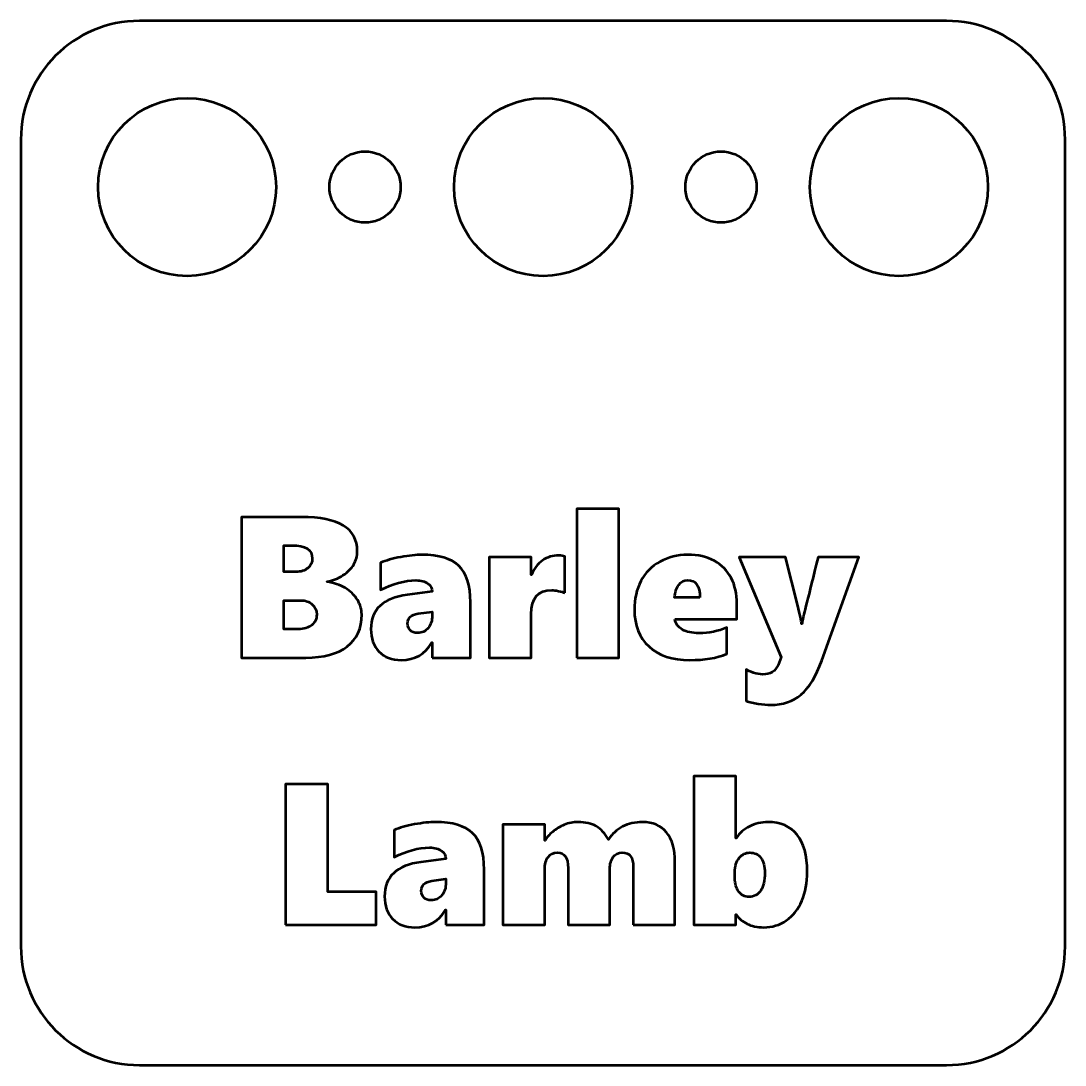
# Model space of a CAD drawing. Header units: centimetres. Extents: x -15.7 to 15.7, y -6.7 to 6.7.
# Drawn here: x 11.3 to 15.7, y -6.7 to -2.3 of the extents above; entities that cross this region are included whole.
import ezdxf

# ---------------------------------------------------------------- set-up
doc = ezdxf.new("R2010")
doc.units = ezdxf.units.CM
doc.header["$MEASUREMENT"] = 0
doc.layers.add('Layer 1', color=7, linetype='Continuous')

msp = doc.modelspace()

# ---------------------------------------------------------------- linework, layer by layer
at = {"layer": 'Layer 1', "lineweight": 53}
for centre, major_axis in [((12.00001, -3.00001), (0, 0.37501)), ((13.50001, -3.00001), (0, 0.37501)), ((15.00001, -3.00001), (0, 0.37501)), ((12.75, -3), (0, 0.15)), ((14.25, -3), (0, 0.15))]:
    msp.add_ellipse(centre, major_axis=major_axis, ratio=1, dxfattribs=at)
msp.add_open_spline([(11.3, -6.2), (11.3, -6.2), (11.3, -2.8), (11.3, -2.8), (11.3, -2.8), (11.3, -2.52386), (11.52386, -2.3), (11.8, -2.3), (11.8, -2.3), (11.8, -2.3), (15.2, -2.3), (15.2, -2.3), (15.2, -2.3), (15.47614, -2.3), (15.7, -2.52386), (15.7, -2.8), (15.7, -2.8), (15.7, -2.8), (15.7, -6.2), (15.7, -6.2), (15.7, -6.2), (15.7, -6.47614), (15.47614, -6.7), (15.2, -6.7), (15.2, -6.7), (15.2, -6.7), (11.8, -6.7), (11.8, -6.7), (11.8, -6.7), (11.52386, -6.7), (11.3, -6.47614), (11.3, -6.2)], degree=3, knots=[0, 0, 0, 0, 0.1111111, 0.1111111, 0.1111111, 0.1111111, 0.2222222, 0.2222222, 0.2222222, 0.2222222, 0.3333333, 0.3333333, 0.3333333, 0.3333333, 0.4444444, 0.4444444, 0.4444444, 0.4444444, 0.5555556, 0.5555556, 0.5555556, 0.5555556, 0.6666667, 0.6666667, 0.6666667, 0.6666667, 0.7777778, 0.7777778, 0.7777778, 0.7777778, 1, 1, 1, 1], dxfattribs=at)
at = {"layer": 'Layer 1', "color": 5, "lineweight": 53}
for points, knots in [([(12.73615, -4.80134), (12.73615, -4.85948), (12.71583, -4.90435), (12.67505, -4.93596), (12.67505, -4.93596), (12.63427, -4.96743), (12.57599, -4.98323), (12.50021, -4.98323), (12.50021, -4.98323), (12.50021, -4.98323), (12.22984, -4.98323), (12.22984, -4.98323), (12.22984, -4.98323), (12.22984, -4.98323), (12.22984, -4.39056), (12.22984, -4.39056), (12.22984, -4.39056), (12.22984, -4.39056), (12.48158, -4.39056), (12.48158, -4.39056), (12.48158, -4.39056), (12.63892, -4.39056), (12.71752, -4.4384), (12.71752, -4.53393), (12.71752, -4.53393), (12.71752, -4.55467), (12.71258, -4.57358), (12.70256, -4.5908), (12.70256, -4.5908), (12.69269, -4.60801), (12.67759, -4.62311), (12.65727, -4.6361), (12.65727, -4.6361), (12.63709, -4.64908), (12.61479, -4.65783), (12.59052, -4.66248), (12.59052, -4.66248), (12.59052, -4.66248), (12.59052, -4.66418), (12.59052, -4.66418), (12.59052, -4.66418), (12.6186, -4.66742), (12.64386, -4.67575), (12.6663, -4.68915), (12.6663, -4.68915), (12.68859, -4.70256), (12.70581, -4.71921), (12.71795, -4.73911), (12.71795, -4.73911), (12.73008, -4.75914), (12.73615, -4.77989), (12.73615, -4.80134)], [0, 0, 0, 0, 0.0714286, 0.0714286, 0.0714286, 0.0714286, 0.1428571, 0.1428571, 0.1428571, 0.1428571, 0.2142857, 0.2142857, 0.2142857, 0.2142857, 0.2857143, 0.2857143, 0.2857143, 0.2857143, 0.3571429, 0.3571429, 0.3571429, 0.3571429, 0.4285714, 0.4285714, 0.4285714, 0.4285714, 0.5, 0.5, 0.5, 0.5, 0.5714286, 0.5714286, 0.5714286, 0.5714286, 0.6428571, 0.6428571, 0.6428571, 0.6428571, 0.7142857, 0.7142857, 0.7142857, 0.7142857, 0.7857143, 0.7857143, 0.7857143, 0.7857143, 0.8571429, 0.8571429, 0.8571429, 0.8571429, 1, 1, 1, 1]), ([(13.64293, -4.98323), (13.64293, -4.98323), (13.64293, -4.35669), (13.64293, -4.35669), (13.64293, -4.35669), (13.64293, -4.35669), (13.81904, -4.35669), (13.81904, -4.35669), (13.81904, -4.35669), (13.81904, -4.35669), (13.81904, -4.98323), (13.81904, -4.98323), (13.81904, -4.98323), (13.81904, -4.98323), (13.64293, -4.98323), (13.64293, -4.98323)], [0, 0, 0, 0, 0.2, 0.2, 0.2, 0.2, 0.4, 0.4, 0.4, 0.4, 0.6, 0.6, 0.6, 0.6, 1, 1, 1, 1]), ([(12.52787, -4.56483), (12.52787, -4.52829), (12.49908, -4.50994), (12.44151, -4.50994), (12.44151, -4.50994), (12.44151, -4.50994), (12.40849, -4.50994), (12.40849, -4.50994), (12.40849, -4.50994), (12.40849, -4.50994), (12.40849, -4.6217), (12.40849, -4.6217), (12.40849, -4.6217), (12.40849, -4.6217), (12.46013, -4.6217), (12.46013, -4.6217), (12.46013, -4.6217), (12.47989, -4.6217), (12.49626, -4.61634), (12.50882, -4.60576), (12.50882, -4.60576), (12.52152, -4.59517), (12.52787, -4.58163), (12.52787, -4.56483)], [0, 0, 0, 0, 0.1428571, 0.1428571, 0.1428571, 0.1428571, 0.2857143, 0.2857143, 0.2857143, 0.2857143, 0.4285714, 0.4285714, 0.4285714, 0.4285714, 0.5714286, 0.5714286, 0.5714286, 0.5714286, 0.7142857, 0.7142857, 0.7142857, 0.7142857, 1, 1, 1, 1]), ([(13.03333, -4.98323), (13.03333, -4.98323), (13.03333, -4.91888), (13.03333, -4.91888), (13.03333, -4.91888), (13.03333, -4.91888), (13.03164, -4.91888), (13.03164, -4.91888), (13.03164, -4.91888), (13.00356, -4.96855), (12.96066, -4.99339), (12.9028, -4.99339), (12.9028, -4.99339), (12.86287, -4.99339), (12.83154, -4.98154), (12.80896, -4.95783), (12.80896, -4.95783), (12.78639, -4.93412), (12.7751, -4.90251), (12.7751, -4.86286), (12.7751, -4.86286), (12.7751, -4.77975), (12.82618, -4.73149), (12.92834, -4.71836), (12.92834, -4.71836), (12.92834, -4.71836), (13.03333, -4.70468), (13.03333, -4.70468), (13.03333, -4.70468), (13.03333, -4.69085), (13.02712, -4.67942), (13.0147, -4.67053), (13.0147, -4.67053), (13.00243, -4.66164), (12.98578, -4.65726), (12.96475, -4.65726), (12.96475, -4.65726), (12.91748, -4.65726), (12.86752, -4.67081), (12.81489, -4.6979), (12.81489, -4.6979), (12.81489, -4.6979), (12.81489, -4.5836), (12.81489, -4.5836), (12.81489, -4.5836), (12.83775, -4.57372), (12.8664, -4.56554), (12.90083, -4.55919), (12.90083, -4.55919), (12.93526, -4.55284), (12.96475, -4.54973), (12.9893, -4.54973), (12.9893, -4.54973), (13.06113, -4.54973), (13.11334, -4.56512), (13.14566, -4.59588), (13.14566, -4.59588), (13.17797, -4.6265), (13.1942, -4.67786), (13.1942, -4.74969), (13.1942, -4.74969), (13.1942, -4.74969), (13.1942, -4.98323), (13.1942, -4.98323), (13.1942, -4.98323), (13.1942, -4.98323), (13.03333, -4.98323), (13.03333, -4.98323)], [0, 0, 0, 0, 0.0555556, 0.0555556, 0.0555556, 0.0555556, 0.1111111, 0.1111111, 0.1111111, 0.1111111, 0.1666667, 0.1666667, 0.1666667, 0.1666667, 0.2222222, 0.2222222, 0.2222222, 0.2222222, 0.2777778, 0.2777778, 0.2777778, 0.2777778, 0.3333333, 0.3333333, 0.3333333, 0.3333333, 0.3888889, 0.3888889, 0.3888889, 0.3888889, 0.4444444, 0.4444444, 0.4444444, 0.4444444, 0.5, 0.5, 0.5, 0.5, 0.5555556, 0.5555556, 0.5555556, 0.5555556, 0.6111111, 0.6111111, 0.6111111, 0.6111111, 0.6666667, 0.6666667, 0.6666667, 0.6666667, 0.7222222, 0.7222222, 0.7222222, 0.7222222, 0.7777778, 0.7777778, 0.7777778, 0.7777778, 0.8333333, 0.8333333, 0.8333333, 0.8333333, 0.8888889, 0.8888889, 0.8888889, 0.8888889, 1, 1, 1, 1]), ([(13.59213, -4.7106), (13.5855, -4.70764), (13.57661, -4.70482), (13.56532, -4.70242), (13.56532, -4.70242), (13.55389, -4.70002), (13.54458, -4.69875), (13.5371, -4.69875), (13.5371, -4.69875), (13.47896, -4.69875), (13.44989, -4.73233), (13.44989, -4.79964), (13.44989, -4.79964), (13.44989, -4.79964), (13.44989, -4.98323), (13.44989, -4.98323), (13.44989, -4.98323), (13.44989, -4.98323), (13.27378, -4.98323), (13.27378, -4.98323), (13.27378, -4.98323), (13.27378, -4.98323), (13.27378, -4.55989), (13.27378, -4.55989), (13.27378, -4.55989), (13.27378, -4.55989), (13.44989, -4.55989), (13.44989, -4.55989), (13.44989, -4.55989), (13.44989, -4.55989), (13.44989, -4.6344), (13.44989, -4.6344), (13.44989, -4.6344), (13.44989, -4.6344), (13.45158, -4.6344), (13.45158, -4.6344), (13.45158, -4.6344), (13.46231, -4.60759), (13.47755, -4.58713), (13.49745, -4.57316), (13.49745, -4.57316), (13.51734, -4.55919), (13.54048, -4.55227), (13.56687, -4.55227), (13.56687, -4.55227), (13.57661, -4.55227), (13.58493, -4.55397), (13.59213, -4.55721), (13.59213, -4.55721), (13.59213, -4.55721), (13.59213, -4.7106), (13.59213, -4.7106)], [0, 0, 0, 0, 0.0714286, 0.0714286, 0.0714286, 0.0714286, 0.1428571, 0.1428571, 0.1428571, 0.1428571, 0.2142857, 0.2142857, 0.2142857, 0.2142857, 0.2857143, 0.2857143, 0.2857143, 0.2857143, 0.3571429, 0.3571429, 0.3571429, 0.3571429, 0.4285714, 0.4285714, 0.4285714, 0.4285714, 0.5, 0.5, 0.5, 0.5, 0.5714286, 0.5714286, 0.5714286, 0.5714286, 0.6428571, 0.6428571, 0.6428571, 0.6428571, 0.7142857, 0.7142857, 0.7142857, 0.7142857, 0.7857143, 0.7857143, 0.7857143, 0.7857143, 0.8571429, 0.8571429, 0.8571429, 0.8571429, 1, 1, 1, 1]), ([(14.05541, -4.82152), (14.05851, -4.83972), (14.06895, -4.85397), (14.08688, -4.86441), (14.08688, -4.86441), (14.1048, -4.87472), (14.1285, -4.87994), (14.158, -4.87994), (14.158, -4.87994), (14.19906, -4.87994), (14.23801, -4.87203), (14.27469, -4.85623), (14.27469, -4.85623), (14.27469, -4.85623), (14.27469, -4.96771), (14.27469, -4.96771), (14.27469, -4.96771), (14.23194, -4.98478), (14.18015, -4.99339), (14.11919, -4.99339), (14.11919, -4.99339), (14.04539, -4.99339), (13.98796, -4.97448), (13.94689, -4.9368), (13.94689, -4.9368), (13.90583, -4.89913), (13.88523, -4.8472), (13.88523, -4.78102), (13.88523, -4.78102), (13.88523, -4.73558), (13.89426, -4.6955), (13.91232, -4.66079), (13.91232, -4.66079), (13.93038, -4.62622), (13.95705, -4.59898), (13.99247, -4.57923), (13.99247, -4.57923), (14.02789, -4.55961), (14.06684, -4.54973), (14.10959, -4.54973), (14.10959, -4.54973), (14.15334, -4.54973), (14.19087, -4.5582), (14.22206, -4.57528), (14.22206, -4.57528), (14.2531, -4.59235), (14.27681, -4.61634), (14.2929, -4.64724), (14.2929, -4.64724), (14.30899, -4.67801), (14.31703, -4.71413), (14.31703, -4.75548), (14.31703, -4.75548), (14.31703, -4.75548), (14.31703, -4.82152), (14.31703, -4.82152), (14.31703, -4.82152), (14.31703, -4.82152), (14.05541, -4.82152), (14.05541, -4.82152)], [0, 0, 0, 0, 0.0625, 0.0625, 0.0625, 0.0625, 0.125, 0.125, 0.125, 0.125, 0.1875, 0.1875, 0.1875, 0.1875, 0.25, 0.25, 0.25, 0.25, 0.3125, 0.3125, 0.3125, 0.3125, 0.375, 0.375, 0.375, 0.375, 0.4375, 0.4375, 0.4375, 0.4375, 0.5, 0.5, 0.5, 0.5, 0.5625, 0.5625, 0.5625, 0.5625, 0.625, 0.625, 0.625, 0.625, 0.6875, 0.6875, 0.6875, 0.6875, 0.75, 0.75, 0.75, 0.75, 0.8125, 0.8125, 0.8125, 0.8125, 0.875, 0.875, 0.875, 0.875, 1, 1, 1, 1]), ([(14.46012, -5.1822), (14.44361, -5.1822), (14.42583, -5.18079), (14.40678, -5.17782), (14.40678, -5.17782), (14.38787, -5.175), (14.3708, -5.17077), (14.35598, -5.16526), (14.35598, -5.16526), (14.35598, -5.16526), (14.35598, -5.03234), (14.35598, -5.03234), (14.35598, -5.03234), (14.36289, -5.03756), (14.37305, -5.0425), (14.38674, -5.04687), (14.38674, -5.04687), (14.40029, -5.05125), (14.41327, -5.0535), (14.42527, -5.0535), (14.42527, -5.0535), (14.458, -5.0535), (14.47974, -5.04052), (14.49046, -5.0147), (14.49046, -5.0147), (14.49046, -5.0147), (14.50415, -4.98154), (14.50415, -4.98154), (14.50415, -4.98154), (14.50415, -4.98154), (14.32719, -4.55989), (14.32719, -4.55989), (14.32719, -4.55989), (14.32719, -4.55989), (14.52193, -4.55989), (14.52193, -4.55989), (14.52193, -4.55989), (14.52193, -4.55989), (14.57329, -4.76408), (14.57329, -4.76408), (14.57329, -4.76408), (14.58317, -4.80218), (14.58853, -4.82772), (14.58938, -4.84099), (14.58938, -4.84099), (14.58938, -4.84099), (14.59107, -4.84099), (14.59107, -4.84099), (14.59107, -4.84099), (14.59192, -4.83492), (14.59305, -4.82815), (14.5946, -4.82067), (14.5946, -4.82067), (14.59615, -4.81333), (14.6176, -4.72641), (14.65895, -4.55989), (14.65895, -4.55989), (14.65895, -4.55989), (14.83012, -4.55989), (14.83012, -4.55989), (14.83012, -4.55989), (14.83012, -4.55989), (14.67433, -4.99537), (14.67433, -4.99537), (14.67433, -4.99537), (14.6509, -5.06197), (14.62183, -5.10981), (14.58726, -5.13874), (14.58726, -5.13874), (14.55269, -5.16766), (14.51036, -5.1822), (14.46012, -5.1822)], [0, 0, 0, 0, 0.0526316, 0.0526316, 0.0526316, 0.0526316, 0.1052632, 0.1052632, 0.1052632, 0.1052632, 0.1578947, 0.1578947, 0.1578947, 0.1578947, 0.2105263, 0.2105263, 0.2105263, 0.2105263, 0.2631579, 0.2631579, 0.2631579, 0.2631579, 0.3157895, 0.3157895, 0.3157895, 0.3157895, 0.3684211, 0.3684211, 0.3684211, 0.3684211, 0.4210526, 0.4210526, 0.4210526, 0.4210526, 0.4736842, 0.4736842, 0.4736842, 0.4736842, 0.5263158, 0.5263158, 0.5263158, 0.5263158, 0.5789474, 0.5789474, 0.5789474, 0.5789474, 0.6315789, 0.6315789, 0.6315789, 0.6315789, 0.6842105, 0.6842105, 0.6842105, 0.6842105, 0.7368421, 0.7368421, 0.7368421, 0.7368421, 0.7894737, 0.7894737, 0.7894737, 0.7894737, 0.8421053, 0.8421053, 0.8421053, 0.8421053, 0.8947368, 0.8947368, 0.8947368, 0.8947368, 1, 1, 1, 1]), ([(14.16124, -4.72923), (14.16124, -4.68069), (14.14374, -4.65642), (14.10875, -4.65642), (14.10875, -4.65642), (14.09407, -4.65642), (14.08194, -4.66305), (14.07192, -4.67631), (14.07192, -4.67631), (14.06204, -4.68972), (14.05625, -4.70722), (14.05456, -4.72923), (14.05456, -4.72923), (14.05456, -4.72923), (14.16124, -4.72923), (14.16124, -4.72923)], [0, 0, 0, 0, 0.2, 0.2, 0.2, 0.2, 0.4, 0.4, 0.4, 0.4, 0.6, 0.6, 0.6, 0.6, 1, 1, 1, 1]), ([(12.54649, -4.80063), (12.54649, -4.78356), (12.54029, -4.76945), (12.52787, -4.75844), (12.52787, -4.75844), (12.51545, -4.74743), (12.49908, -4.74193), (12.47876, -4.74193), (12.47876, -4.74193), (12.47876, -4.74193), (12.40849, -4.74193), (12.40849, -4.74193), (12.40849, -4.74193), (12.40849, -4.74193), (12.40849, -4.863), (12.40849, -4.863), (12.40849, -4.863), (12.40849, -4.863), (12.46804, -4.863), (12.46804, -4.863), (12.46804, -4.863), (12.49217, -4.863), (12.51136, -4.85736), (12.52547, -4.84621), (12.52547, -4.84621), (12.53944, -4.83506), (12.54649, -4.81982), (12.54649, -4.80063)], [0, 0, 0, 0, 0.125, 0.125, 0.125, 0.125, 0.25, 0.25, 0.25, 0.25, 0.375, 0.375, 0.375, 0.375, 0.5, 0.5, 0.5, 0.5, 0.625, 0.625, 0.625, 0.625, 0.75, 0.75, 0.75, 0.75, 1, 1, 1, 1]), ([(12.92919, -4.83944), (12.92919, -4.85101), (12.93286, -4.86046), (12.9402, -4.86794), (12.9402, -4.86794), (12.94739, -4.87542), (12.95784, -4.87909), (12.97138, -4.87909), (12.97138, -4.87909), (12.98987, -4.87909), (13.00469, -4.87218), (13.01612, -4.85835), (13.01612, -4.85835), (13.02755, -4.84466), (13.03333, -4.82702), (13.03333, -4.80543), (13.03333, -4.80543), (13.03333, -4.80543), (13.03333, -4.78934), (13.03333, -4.78934), (13.03333, -4.78934), (13.03333, -4.78934), (12.97378, -4.79767), (12.97378, -4.79767), (12.97378, -4.79767), (12.94401, -4.80261), (12.92919, -4.81644), (12.92919, -4.83944)], [0, 0, 0, 0, 0.125, 0.125, 0.125, 0.125, 0.25, 0.25, 0.25, 0.25, 0.375, 0.375, 0.375, 0.375, 0.5, 0.5, 0.5, 0.5, 0.625, 0.625, 0.625, 0.625, 0.75, 0.75, 0.75, 0.75, 1, 1, 1, 1]), ([(14.61337, -5.88493), (14.61337, -5.93122), (14.60575, -5.97214), (14.59036, -6.00784), (14.59036, -6.00784), (14.57512, -6.04354), (14.55339, -6.07106), (14.52531, -6.09053), (14.52531, -6.09053), (14.49723, -6.10986), (14.46534, -6.1196), (14.42978, -6.1196), (14.42978, -6.1196), (14.40254, -6.1196), (14.37912, -6.11452), (14.35965, -6.1045), (14.35965, -6.1045), (14.34031, -6.09448), (14.32493, -6.08136), (14.31364, -6.06541), (14.31364, -6.06541), (14.31364, -6.06541), (14.31195, -6.06541), (14.31195, -6.06541), (14.31195, -6.06541), (14.31195, -6.06541), (14.31195, -6.10944), (14.31195, -6.10944), (14.31195, -6.10944), (14.31195, -6.10944), (14.13584, -6.10944), (14.13584, -6.10944), (14.13584, -6.10944), (14.13584, -6.10944), (14.13584, -5.4829), (14.13584, -5.4829), (14.13584, -5.4829), (14.13584, -5.4829), (14.31195, -5.4829), (14.31195, -5.4829), (14.31195, -5.4829), (14.31195, -5.4829), (14.31195, -5.74368), (14.31195, -5.74368), (14.31195, -5.74368), (14.31195, -5.74368), (14.31364, -5.74368), (14.31364, -5.74368), (14.31364, -5.74368), (14.32733, -5.72279), (14.3461, -5.70628), (14.36967, -5.69415), (14.36967, -5.69415), (14.39323, -5.68201), (14.4192, -5.67594), (14.44756, -5.67594), (14.44756, -5.67594), (14.50104, -5.67594), (14.5421, -5.69373), (14.57061, -5.72929), (14.57061, -5.72929), (14.59911, -5.7647), (14.61337, -5.81663), (14.61337, -5.88493)], [0, 0, 0, 0, 0.0588235, 0.0588235, 0.0588235, 0.0588235, 0.1176471, 0.1176471, 0.1176471, 0.1176471, 0.1764706, 0.1764706, 0.1764706, 0.1764706, 0.2352941, 0.2352941, 0.2352941, 0.2352941, 0.2941176, 0.2941176, 0.2941176, 0.2941176, 0.3529412, 0.3529412, 0.3529412, 0.3529412, 0.4117647, 0.4117647, 0.4117647, 0.4117647, 0.4705882, 0.4705882, 0.4705882, 0.4705882, 0.5294118, 0.5294118, 0.5294118, 0.5294118, 0.5882353, 0.5882353, 0.5882353, 0.5882353, 0.6470588, 0.6470588, 0.6470588, 0.6470588, 0.7058824, 0.7058824, 0.7058824, 0.7058824, 0.7647059, 0.7647059, 0.7647059, 0.7647059, 0.8235294, 0.8235294, 0.8235294, 0.8235294, 0.8823529, 0.8823529, 0.8823529, 0.8823529, 1, 1, 1, 1]), ([(12.41442, -6.10944), (12.41442, -6.10944), (12.41442, -5.51677), (12.41442, -5.51677), (12.41442, -5.51677), (12.41442, -5.51677), (12.59307, -5.51677), (12.59307, -5.51677), (12.59307, -5.51677), (12.59307, -5.51677), (12.59307, -5.96974), (12.59307, -5.96974), (12.59307, -5.96974), (12.59307, -5.96974), (12.79712, -5.96974), (12.79712, -5.96974), (12.79712, -5.96974), (12.79712, -5.96974), (12.79712, -6.10944), (12.79712, -6.10944), (12.79712, -6.10944), (12.79712, -6.10944), (12.41442, -6.10944), (12.41442, -6.10944)], [0, 0, 0, 0, 0.1428571, 0.1428571, 0.1428571, 0.1428571, 0.2857143, 0.2857143, 0.2857143, 0.2857143, 0.4285714, 0.4285714, 0.4285714, 0.4285714, 0.5714286, 0.5714286, 0.5714286, 0.5714286, 0.7142857, 0.7142857, 0.7142857, 0.7142857, 1, 1, 1, 1]), ([(13.09091, -6.10944), (13.09091, -6.10944), (13.09091, -6.04509), (13.09091, -6.04509), (13.09091, -6.04509), (13.09091, -6.04509), (13.08922, -6.04509), (13.08922, -6.04509), (13.08922, -6.04509), (13.06114, -6.09476), (13.01824, -6.1196), (12.96038, -6.1196), (12.96038, -6.1196), (12.92045, -6.1196), (12.88912, -6.10775), (12.86654, -6.08404), (12.86654, -6.08404), (12.84397, -6.06033), (12.83268, -6.02872), (12.83268, -5.98907), (12.83268, -5.98907), (12.83268, -5.90596), (12.88376, -5.8577), (12.98592, -5.84457), (12.98592, -5.84457), (12.98592, -5.84457), (13.09091, -5.83089), (13.09091, -5.83089), (13.09091, -5.83089), (13.09091, -5.81706), (13.0847, -5.80563), (13.07228, -5.79674), (13.07228, -5.79674), (13.06001, -5.78785), (13.04336, -5.78347), (13.02233, -5.78347), (13.02233, -5.78347), (12.97506, -5.78347), (12.9251, -5.79702), (12.87247, -5.82411), (12.87247, -5.82411), (12.87247, -5.82411), (12.87247, -5.70981), (12.87247, -5.70981), (12.87247, -5.70981), (12.89533, -5.69993), (12.92398, -5.69175), (12.95841, -5.6854), (12.95841, -5.6854), (12.99284, -5.67905), (13.02233, -5.67594), (13.04688, -5.67594), (13.04688, -5.67594), (13.11871, -5.67594), (13.17092, -5.69133), (13.20324, -5.72209), (13.20324, -5.72209), (13.23555, -5.75271), (13.25178, -5.80407), (13.25178, -5.8759), (13.25178, -5.8759), (13.25178, -5.8759), (13.25178, -6.10944), (13.25178, -6.10944), (13.25178, -6.10944), (13.25178, -6.10944), (13.09091, -6.10944), (13.09091, -6.10944)], [0, 0, 0, 0, 0.0555556, 0.0555556, 0.0555556, 0.0555556, 0.1111111, 0.1111111, 0.1111111, 0.1111111, 0.1666667, 0.1666667, 0.1666667, 0.1666667, 0.2222222, 0.2222222, 0.2222222, 0.2222222, 0.2777778, 0.2777778, 0.2777778, 0.2777778, 0.3333333, 0.3333333, 0.3333333, 0.3333333, 0.3888889, 0.3888889, 0.3888889, 0.3888889, 0.4444444, 0.4444444, 0.4444444, 0.4444444, 0.5, 0.5, 0.5, 0.5, 0.5555556, 0.5555556, 0.5555556, 0.5555556, 0.6111111, 0.6111111, 0.6111111, 0.6111111, 0.6666667, 0.6666667, 0.6666667, 0.6666667, 0.7222222, 0.7222222, 0.7222222, 0.7222222, 0.7777778, 0.7777778, 0.7777778, 0.7777778, 0.8333333, 0.8333333, 0.8333333, 0.8333333, 0.8888889, 0.8888889, 0.8888889, 0.8888889, 1, 1, 1, 1]), ([(13.88001, -6.10944), (13.88001, -6.10944), (13.88001, -5.86546), (13.88001, -5.86546), (13.88001, -5.86546), (13.88001, -5.845), (13.87634, -5.82976), (13.86914, -5.81974), (13.86914, -5.81974), (13.8618, -5.80972), (13.84995, -5.80464), (13.83344, -5.80464), (13.83344, -5.80464), (13.81721, -5.80464), (13.80451, -5.81071), (13.79548, -5.82298), (13.79548, -5.82298), (13.78631, -5.83526), (13.78179, -5.85233), (13.78179, -5.87407), (13.78179, -5.87407), (13.78179, -5.87407), (13.78179, -6.10944), (13.78179, -6.10944), (13.78179, -6.10944), (13.78179, -6.10944), (13.60568, -6.10944), (13.60568, -6.10944), (13.60568, -6.10944), (13.60568, -6.10944), (13.60568, -5.86955), (13.60568, -5.86955), (13.60568, -5.86955), (13.60568, -5.82623), (13.59101, -5.80464), (13.56152, -5.80464), (13.56152, -5.80464), (13.5436, -5.80464), (13.53019, -5.81085), (13.52116, -5.82341), (13.52116, -5.82341), (13.51199, -5.83597), (13.50747, -5.85403), (13.50747, -5.87745), (13.50747, -5.87745), (13.50747, -5.87745), (13.50747, -6.10944), (13.50747, -6.10944), (13.50747, -6.10944), (13.50747, -6.10944), (13.33136, -6.10944), (13.33136, -6.10944), (13.33136, -6.10944), (13.33136, -6.10944), (13.33136, -5.6861), (13.33136, -5.6861), (13.33136, -5.6861), (13.33136, -5.6861), (13.50747, -5.6861), (13.50747, -5.6861), (13.50747, -5.6861), (13.50747, -5.6861), (13.50747, -5.75299), (13.50747, -5.75299), (13.50747, -5.75299), (13.50747, -5.75299), (13.50916, -5.75299), (13.50916, -5.75299), (13.50916, -5.75299), (13.5158, -5.74114), (13.52624, -5.72914), (13.54077, -5.71701), (13.54077, -5.71701), (13.55517, -5.70473), (13.57154, -5.69485), (13.58974, -5.68723), (13.58974, -5.68723), (13.6078, -5.67975), (13.62756, -5.67594), (13.64872, -5.67594), (13.64872, -5.67594), (13.67878, -5.67594), (13.70404, -5.68187), (13.72464, -5.69373), (13.72464, -5.69373), (13.7451, -5.70544), (13.76218, -5.72421), (13.77601, -5.74975), (13.77601, -5.74975), (13.79096, -5.72604), (13.81072, -5.70784), (13.83556, -5.69514), (13.83556, -5.69514), (13.86039, -5.68229), (13.88805, -5.67594), (13.91839, -5.67594), (13.91839, -5.67594), (13.9627, -5.67594), (13.99685, -5.69034), (14.02055, -5.71927), (14.02055, -5.71927), (14.04426, -5.74819), (14.05611, -5.78996), (14.05611, -5.84457), (14.05611, -5.84457), (14.05611, -5.84457), (14.05611, -6.10944), (14.05611, -6.10944), (14.05611, -6.10944), (14.05611, -6.10944), (13.88001, -6.10944), (13.88001, -6.10944)], [0, 0, 0, 0, 0.0344828, 0.0344828, 0.0344828, 0.0344828, 0.0689655, 0.0689655, 0.0689655, 0.0689655, 0.1034483, 0.1034483, 0.1034483, 0.1034483, 0.137931, 0.137931, 0.137931, 0.137931, 0.1724138, 0.1724138, 0.1724138, 0.1724138, 0.2068966, 0.2068966, 0.2068966, 0.2068966, 0.2413793, 0.2413793, 0.2413793, 0.2413793, 0.2758621, 0.2758621, 0.2758621, 0.2758621, 0.3103448, 0.3103448, 0.3103448, 0.3103448, 0.3448276, 0.3448276, 0.3448276, 0.3448276, 0.3793103, 0.3793103, 0.3793103, 0.3793103, 0.4137931, 0.4137931, 0.4137931, 0.4137931, 0.4482759, 0.4482759, 0.4482759, 0.4482759, 0.4827586, 0.4827586, 0.4827586, 0.4827586, 0.5172414, 0.5172414, 0.5172414, 0.5172414, 0.5517241, 0.5517241, 0.5517241, 0.5517241, 0.5862069, 0.5862069, 0.5862069, 0.5862069, 0.6206897, 0.6206897, 0.6206897, 0.6206897, 0.6551724, 0.6551724, 0.6551724, 0.6551724, 0.6896552, 0.6896552, 0.6896552, 0.6896552, 0.7241379, 0.7241379, 0.7241379, 0.7241379, 0.7586207, 0.7586207, 0.7586207, 0.7586207, 0.7931034, 0.7931034, 0.7931034, 0.7931034, 0.8275862, 0.8275862, 0.8275862, 0.8275862, 0.862069, 0.862069, 0.862069, 0.862069, 0.8965517, 0.8965517, 0.8965517, 0.8965517, 0.9310345, 0.9310345, 0.9310345, 0.9310345, 1, 1, 1, 1]), ([(14.43472, -5.89029), (14.43472, -5.86193), (14.42921, -5.84048), (14.41835, -5.82623), (14.41835, -5.82623), (14.40748, -5.81184), (14.39182, -5.80464), (14.3715, -5.80464), (14.3715, -5.80464), (14.35358, -5.80464), (14.33862, -5.81212), (14.32663, -5.82722), (14.32663, -5.82722), (14.31463, -5.84217), (14.30871, -5.86179), (14.30871, -5.88578), (14.30871, -5.88578), (14.30871, -5.88578), (14.30871, -5.91146), (14.30871, -5.91146), (14.30871, -5.91146), (14.30871, -5.93573), (14.31407, -5.95506), (14.32479, -5.96932), (14.32479, -5.96932), (14.33552, -5.98371), (14.34991, -5.99091), (14.36811, -5.99091), (14.36811, -5.99091), (14.38942, -5.99091), (14.40579, -5.98216), (14.41736, -5.96466), (14.41736, -5.96466), (14.42893, -5.94716), (14.43472, -5.92233), (14.43472, -5.89029)], [0, 0, 0, 0, 0.1, 0.1, 0.1, 0.1, 0.2, 0.2, 0.2, 0.2, 0.3, 0.3, 0.3, 0.3, 0.4, 0.4, 0.4, 0.4, 0.5, 0.5, 0.5, 0.5, 0.6, 0.6, 0.6, 0.6, 0.7, 0.7, 0.7, 0.7, 0.8, 0.8, 0.8, 0.8, 1, 1, 1, 1]), ([(12.98677, -5.96565), (12.98677, -5.97722), (12.99044, -5.98667), (12.99778, -5.99415), (12.99778, -5.99415), (13.00497, -6.00163), (13.01542, -6.0053), (13.02896, -6.0053), (13.02896, -6.0053), (13.04745, -6.0053), (13.06227, -5.99839), (13.0737, -5.98456), (13.0737, -5.98456), (13.08513, -5.97087), (13.09091, -5.95323), (13.09091, -5.93164), (13.09091, -5.93164), (13.09091, -5.93164), (13.09091, -5.91555), (13.09091, -5.91555), (13.09091, -5.91555), (13.09091, -5.91555), (13.03136, -5.92388), (13.03136, -5.92388), (13.03136, -5.92388), (13.00159, -5.92882), (12.98677, -5.94265), (12.98677, -5.96565)], [0, 0, 0, 0, 0.125, 0.125, 0.125, 0.125, 0.25, 0.25, 0.25, 0.25, 0.375, 0.375, 0.375, 0.375, 0.5, 0.5, 0.5, 0.5, 0.625, 0.625, 0.625, 0.625, 0.75, 0.75, 0.75, 0.75, 1, 1, 1, 1])]:
    msp.add_open_spline(points, degree=3, knots=knots, dxfattribs=at)

doc.saveas('drawing.dxf')
